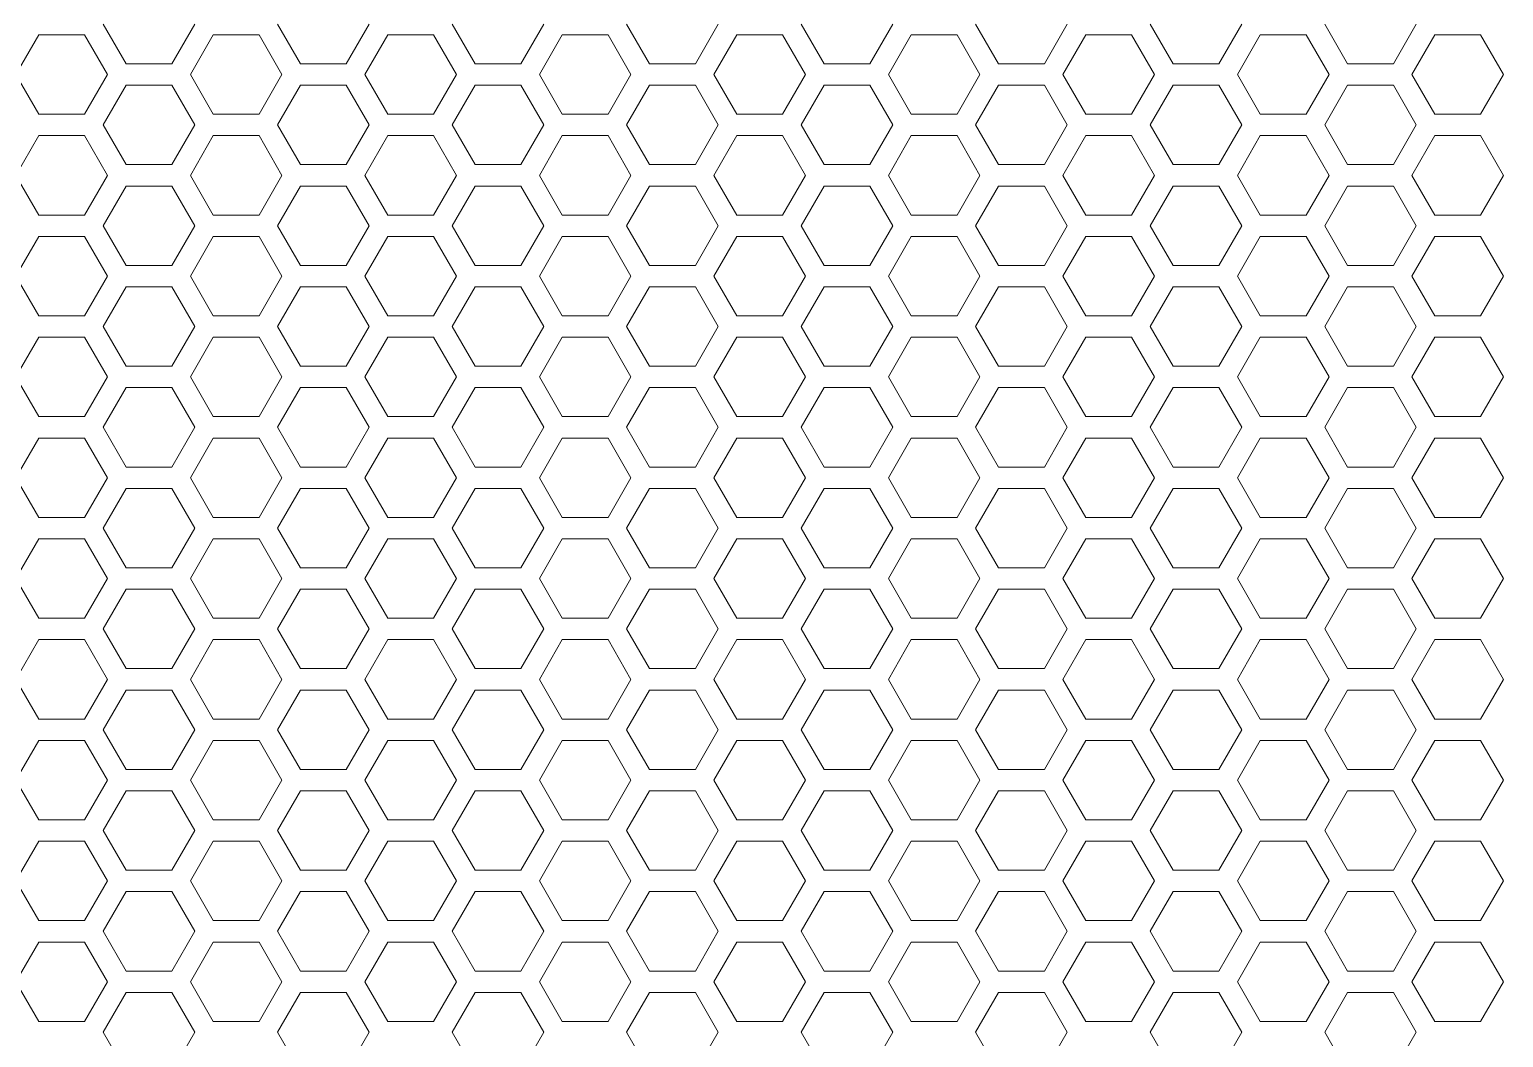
# Model space of a CAD drawing. Header units: millimetres. Extents: x 0 to 140, y -17 to 195.
# Drawn here: x 8.84 to 17.6, y 23.78 to 29.77 of the extents above; entities that cross this region are included whole.
import ezdxf

# ---------------------------------------------------------------- set-up
doc = ezdxf.new("R2010")
doc.units = ezdxf.units.MM
doc.layers.add('4203-42785_1_0', color=7, linetype='Continuous')

# ---------------------------------------------------------------- blocks, each defined once
blk = doc.blocks.new('a')
at = {"layer": '4203-42785_1_0', "color": 0, "linetype": 'ByBlock', "lineweight": 9}
for p, q in [((1510.0725, 367.4212), (1510.1793, 367.2363)), ((1510.3927, 367.2363), (1510.4994, 367.4212)), ((1510.8858, 367.4212), (1510.9926, 367.2363)), ((1511.206, 367.2363), (1511.3127, 367.4212)), ((1511.6991, 367.4212), (1511.8058, 367.2363)), ((1512.0192, 367.2363), (1512.1259, 367.4212)), ((1512.5124, 367.4212), (1512.6191, 367.2363)), ((1512.8325, 367.2363), (1512.9393, 367.4212)), ((1513.3256, 367.4212), (1513.4323, 367.2363)), ((1513.6457, 367.2363), (1513.7524, 367.4212)), ((1514.1389, 367.4212), (1514.2456, 367.2363)), ((1514.459, 367.2363), (1514.5657, 367.4212)), ((1514.9521, 367.4212), (1515.0588, 367.2363)), ((1515.2723, 367.2363), (1515.379, 367.4212)), ((1515.7654, 367.4212), (1515.8721, 367.2363)), ((1516.0855, 367.2363), (1516.1923, 367.4212)), ((1509.7726, 367.3713), (1509.6659, 367.1864)), ((1509.9861, 367.3713), (1509.7726, 367.3713)), ((1510.0928, 367.1864), (1509.9861, 367.3713)), ((1510.5859, 367.3713), (1510.4792, 367.1864)), ((1510.7994, 367.3713), (1510.5859, 367.3713)), ((1510.9061, 367.1864), (1510.7994, 367.3713)), ((1511.3992, 367.3713), (1511.2925, 367.1864)), ((1511.6126, 367.3713), (1511.3992, 367.3713)), ((1511.7193, 367.1864), (1511.6126, 367.3713)), ((1512.2124, 367.3713), (1512.1057, 367.1864)), ((1512.4259, 367.3713), (1512.2124, 367.3713)), ((1512.5326, 367.1864), (1512.4259, 367.3713)), ((1513.0257, 367.3713), (1512.919, 367.1864)), ((1513.2391, 367.3713), (1513.0257, 367.3713)), ((1513.3458, 367.1864), (1513.2391, 367.3713)), ((1513.8389, 367.3713), (1513.7322, 367.1864)), ((1514.0523, 367.3713), (1513.8389, 367.3713)), ((1514.1591, 367.1864), (1514.0523, 367.3713)), ((1514.6522, 367.3713), (1514.5455, 367.1864)), ((1514.8656, 367.3713), (1514.6522, 367.3713)), ((1514.9724, 367.1864), (1514.8656, 367.3713)), ((1515.4655, 367.3713), (1515.3587, 367.1864)), ((1515.6789, 367.3713), (1515.4655, 367.3713)), ((1515.7856, 367.1864), (1515.6789, 367.3713)), ((1516.2788, 367.3713), (1516.1721, 367.1864)), ((1516.4922, 367.3713), (1516.2788, 367.3713)), ((1516.5989, 367.1864), (1516.4922, 367.3713)), ((1509.6659, 367.1864), (1509.7726, 367.0015)), ((1509.9861, 367.0015), (1510.0928, 367.1864)), ((1510.1793, 367.2363), (1510.3927, 367.2363)), ((1510.4792, 367.1864), (1510.5859, 367.0015)), ((1510.7994, 367.0015), (1510.9061, 367.1864)), ((1510.9926, 367.2363), (1511.206, 367.2363)), ((1511.2925, 367.1864), (1511.3992, 367.0015)), ((1511.6126, 367.0015), (1511.7193, 367.1864)), ((1511.8058, 367.2363), (1512.0192, 367.2363)), ((1512.1057, 367.1864), (1512.2124, 367.0015)), ((1512.4259, 367.0015), (1512.5326, 367.1864)), ((1512.6191, 367.2363), (1512.8325, 367.2363)), ((1512.919, 367.1864), (1513.0257, 367.0015)), ((1513.2391, 367.0015), (1513.3458, 367.1864)), ((1513.4323, 367.2363), (1513.6457, 367.2363)), ((1513.7322, 367.1864), (1513.8389, 367.0015)), ((1514.0523, 367.0015), (1514.1591, 367.1864)), ((1514.2456, 367.2363), (1514.459, 367.2363)), ((1514.5455, 367.1864), (1514.6522, 367.0015)), ((1514.8656, 367.0015), (1514.9724, 367.1864)), ((1515.0588, 367.2363), (1515.2723, 367.2363)), ((1515.3587, 367.1864), (1515.4655, 367.0015)), ((1515.6789, 367.0015), (1515.7856, 367.1864)), ((1515.8721, 367.2363), (1516.0855, 367.2363)), ((1516.1721, 367.1864), (1516.2788, 367.0015)), ((1516.4922, 367.0015), (1516.5989, 367.1864)), ((1510.1793, 367.1365), (1510.0725, 366.9516)), ((1510.3927, 367.1365), (1510.1793, 367.1365)), ((1510.4994, 366.9516), (1510.3927, 367.1365)), ((1510.9926, 367.1365), (1510.8858, 366.9516)), ((1511.206, 367.1365), (1510.9926, 367.1365)), ((1511.3127, 366.9516), (1511.206, 367.1365)), ((1511.8058, 367.1365), (1511.6991, 366.9516)), ((1512.0192, 367.1365), (1511.8058, 367.1365)), ((1512.1259, 366.9516), (1512.0192, 367.1365)), ((1512.6191, 367.1365), (1512.5124, 366.9516)), ((1512.8325, 367.1365), (1512.6191, 367.1365)), ((1512.9393, 366.9516), (1512.8325, 367.1365)), ((1513.4323, 367.1365), (1513.3256, 366.9516)), ((1513.6457, 367.1365), (1513.4323, 367.1365)), ((1513.7524, 366.9516), (1513.6457, 367.1365)), ((1514.2456, 367.1365), (1514.1389, 366.9516)), ((1514.459, 367.1365), (1514.2456, 367.1365)), ((1514.5657, 366.9516), (1514.459, 367.1365)), ((1515.0588, 367.1365), (1514.9521, 366.9516)), ((1515.2723, 367.1365), (1515.0588, 367.1365)), ((1515.379, 366.9516), (1515.2723, 367.1365)), ((1515.8721, 367.1365), (1515.7654, 366.9516)), ((1516.0855, 367.1365), (1515.8721, 367.1365)), ((1516.1923, 366.9516), (1516.0855, 367.1365)), ((1509.7726, 367.0015), (1509.9861, 367.0015)), ((1510.5859, 367.0015), (1510.7994, 367.0015)), ((1511.3992, 367.0015), (1511.6126, 367.0015)), ((1512.2124, 367.0015), (1512.4259, 367.0015)), ((1513.0257, 367.0015), (1513.2391, 367.0015)), ((1513.8389, 367.0015), (1514.0523, 367.0015)), ((1514.6522, 367.0015), (1514.8656, 367.0015)), ((1515.4655, 367.0015), (1515.6789, 367.0015)), ((1516.2788, 367.0015), (1516.4922, 367.0015)), ((1509.7726, 366.9017), (1509.6659, 366.7168)), ((1509.9861, 366.9017), (1509.7726, 366.9017)), ((1510.0928, 366.7168), (1509.9861, 366.9017)), ((1510.0725, 366.9516), (1510.1793, 366.7668)), ((1510.3927, 366.7668), (1510.4994, 366.9516)), ((1510.5859, 366.9017), (1510.4792, 366.7168)), ((1510.7994, 366.9017), (1510.5859, 366.9017)), ((1510.9061, 366.7168), (1510.7994, 366.9017)), ((1510.8858, 366.9516), (1510.9926, 366.7668)), ((1511.206, 366.7668), (1511.3127, 366.9516)), ((1511.3992, 366.9017), (1511.2925, 366.7168)), ((1511.6126, 366.9017), (1511.3992, 366.9017)), ((1511.7193, 366.7168), (1511.6126, 366.9017)), ((1511.6991, 366.9516), (1511.8058, 366.7668)), ((1512.0192, 366.7668), (1512.1259, 366.9516)), ((1512.2124, 366.9017), (1512.1057, 366.7168)), ((1512.4259, 366.9017), (1512.2124, 366.9017)), ((1512.5326, 366.7168), (1512.4259, 366.9017)), ((1512.5124, 366.9516), (1512.6191, 366.7668)), ((1512.8325, 366.7668), (1512.9393, 366.9516)), ((1513.0257, 366.9017), (1512.919, 366.7168)), ((1513.2391, 366.9017), (1513.0257, 366.9017)), ((1513.3458, 366.7168), (1513.2391, 366.9017)), ((1513.3256, 366.9516), (1513.4323, 366.7668)), ((1513.6457, 366.7668), (1513.7524, 366.9516)), ((1513.8389, 366.9017), (1513.7322, 366.7168)), ((1514.0523, 366.9017), (1513.8389, 366.9017)), ((1514.1591, 366.7168), (1514.0523, 366.9017)), ((1514.1389, 366.9516), (1514.2456, 366.7668)), ((1514.459, 366.7668), (1514.5657, 366.9516)), ((1514.6522, 366.9017), (1514.5455, 366.7168)), ((1514.8656, 366.9017), (1514.6522, 366.9017)), ((1514.9724, 366.7168), (1514.8656, 366.9017)), ((1514.9521, 366.9516), (1515.0588, 366.7668)), ((1515.2723, 366.7668), (1515.379, 366.9516)), ((1515.4655, 366.9017), (1515.3587, 366.7168)), ((1515.6789, 366.9017), (1515.4655, 366.9017)), ((1515.7856, 366.7168), (1515.6789, 366.9017)), ((1515.7654, 366.9516), (1515.8721, 366.7668)), ((1516.0855, 366.7668), (1516.1923, 366.9516)), ((1516.2788, 366.9017), (1516.1721, 366.7168)), ((1516.4922, 366.9017), (1516.2788, 366.9017)), ((1516.5989, 366.7168), (1516.4922, 366.9017)), ((1510.1793, 366.7668), (1510.3927, 366.7668)), ((1510.9926, 366.7668), (1511.206, 366.7668)), ((1511.8058, 366.7668), (1512.0192, 366.7668)), ((1512.6191, 366.7668), (1512.8325, 366.7668)), ((1513.4323, 366.7668), (1513.6457, 366.7668)), ((1514.2456, 366.7668), (1514.459, 366.7668)), ((1515.0588, 366.7668), (1515.2723, 366.7668)), ((1515.8721, 366.7668), (1516.0855, 366.7668)), ((1509.6659, 366.7168), (1509.7726, 366.532)), ((1509.9861, 366.532), (1510.0928, 366.7168)), ((1510.4792, 366.7168), (1510.5859, 366.532)), ((1510.7994, 366.532), (1510.9061, 366.7168)), ((1511.2925, 366.7168), (1511.3992, 366.532)), ((1511.6126, 366.532), (1511.7193, 366.7168)), ((1512.1057, 366.7168), (1512.2124, 366.532)), ((1512.4259, 366.532), (1512.5326, 366.7168)), ((1512.919, 366.7168), (1513.0257, 366.532)), ((1513.2391, 366.532), (1513.3458, 366.7168)), ((1513.7322, 366.7168), (1513.8389, 366.532)), ((1514.0523, 366.532), (1514.1591, 366.7168)), ((1514.5455, 366.7168), (1514.6522, 366.532)), ((1514.8656, 366.532), (1514.9724, 366.7168)), ((1515.3587, 366.7168), (1515.4655, 366.532)), ((1515.6789, 366.532), (1515.7856, 366.7168)), ((1516.1721, 366.7168), (1516.2788, 366.532)), ((1516.4922, 366.532), (1516.5989, 366.7168)), ((1510.1793, 366.6669), (1510.0725, 366.4821)), ((1510.3927, 366.6669), (1510.1793, 366.6669)), ((1510.4994, 366.4821), (1510.3927, 366.6669)), ((1510.9926, 366.6669), (1510.8858, 366.4821)), ((1511.206, 366.6669), (1510.9926, 366.6669)), ((1511.3127, 366.4821), (1511.206, 366.6669)), ((1511.8058, 366.6669), (1511.6991, 366.4821)), ((1512.0192, 366.6669), (1511.8058, 366.6669)), ((1512.1259, 366.4821), (1512.0192, 366.6669)), ((1512.6191, 366.6669), (1512.5124, 366.4821)), ((1512.8325, 366.6669), (1512.6191, 366.6669)), ((1512.9393, 366.4821), (1512.8325, 366.6669)), ((1513.4323, 366.6669), (1513.3256, 366.4821)), ((1513.6457, 366.6669), (1513.4323, 366.6669)), ((1513.7524, 366.4821), (1513.6457, 366.6669)), ((1514.2456, 366.6669), (1514.1389, 366.4821)), ((1514.459, 366.6669), (1514.2456, 366.6669)), ((1514.5657, 366.4821), (1514.459, 366.6669)), ((1515.0588, 366.6669), (1514.9521, 366.4821)), ((1515.2723, 366.6669), (1515.0588, 366.6669)), ((1515.379, 366.4821), (1515.2723, 366.6669)), ((1515.8721, 366.6669), (1515.7654, 366.4821)), ((1516.0855, 366.6669), (1515.8721, 366.6669)), ((1516.1923, 366.4821), (1516.0855, 366.6669)), ((1509.7726, 366.532), (1509.9861, 366.532)), ((1510.5859, 366.532), (1510.7994, 366.532)), ((1511.3992, 366.532), (1511.6126, 366.532)), ((1512.2124, 366.532), (1512.4259, 366.532)), ((1513.0257, 366.532), (1513.2391, 366.532)), ((1513.8389, 366.532), (1514.0523, 366.532)), ((1514.6522, 366.532), (1514.8656, 366.532)), ((1515.4655, 366.532), (1515.6789, 366.532)), ((1516.2788, 366.532), (1516.4922, 366.532)), ((1509.7726, 366.4322), (1509.6659, 366.2473)), ((1509.9861, 366.4322), (1509.7726, 366.4322)), ((1510.0928, 366.2473), (1509.9861, 366.4322)), ((1510.0725, 366.4821), (1510.1793, 366.2972)), ((1510.3927, 366.2972), (1510.4994, 366.4821)), ((1510.5859, 366.4322), (1510.4792, 366.2473)), ((1510.7994, 366.4322), (1510.5859, 366.4322)), ((1510.9061, 366.2473), (1510.7994, 366.4322)), ((1510.8858, 366.4821), (1510.9926, 366.2972)), ((1511.206, 366.2972), (1511.3127, 366.4821)), ((1511.3992, 366.4322), (1511.2925, 366.2473)), ((1511.6126, 366.4322), (1511.3992, 366.4322)), ((1511.7193, 366.2473), (1511.6126, 366.4322)), ((1511.6991, 366.4821), (1511.8058, 366.2972)), ((1512.0192, 366.2972), (1512.1259, 366.4821)), ((1512.2124, 366.4322), (1512.1057, 366.2473)), ((1512.4259, 366.4322), (1512.2124, 366.4322)), ((1512.5326, 366.2473), (1512.4259, 366.4322)), ((1512.5124, 366.4821), (1512.6191, 366.2972)), ((1512.8325, 366.2972), (1512.9393, 366.4821)), ((1513.0257, 366.4322), (1512.919, 366.2473)), ((1513.2391, 366.4322), (1513.0257, 366.4322)), ((1513.3458, 366.2473), (1513.2391, 366.4322)), ((1513.3256, 366.4821), (1513.4323, 366.2972)), ((1513.6457, 366.2972), (1513.7524, 366.4821)), ((1513.8389, 366.4322), (1513.7322, 366.2473)), ((1514.0523, 366.4322), (1513.8389, 366.4322)), ((1514.1591, 366.2473), (1514.0523, 366.4322)), ((1514.1389, 366.4821), (1514.2456, 366.2972)), ((1514.459, 366.2972), (1514.5657, 366.4821)), ((1514.6522, 366.4322), (1514.5455, 366.2473)), ((1514.8656, 366.4322), (1514.6522, 366.4322)), ((1514.9724, 366.2473), (1514.8656, 366.4322)), ((1514.9521, 366.4821), (1515.0588, 366.2972)), ((1515.2723, 366.2972), (1515.379, 366.4821)), ((1515.4655, 366.4322), (1515.3587, 366.2473)), ((1515.6789, 366.4322), (1515.4655, 366.4322)), ((1515.7856, 366.2473), (1515.6789, 366.4322)), ((1515.7654, 366.4821), (1515.8721, 366.2972)), ((1516.0855, 366.2972), (1516.1923, 366.4821)), ((1516.2788, 366.4322), (1516.1721, 366.2473)), ((1516.4922, 366.4322), (1516.2788, 366.4322)), ((1516.5989, 366.2473), (1516.4922, 366.4322)), ((1510.1793, 366.2972), (1510.3927, 366.2972)), ((1510.9926, 366.2972), (1511.206, 366.2972)), ((1511.8058, 366.2972), (1512.0192, 366.2972)), ((1512.6191, 366.2972), (1512.8325, 366.2972)), ((1513.4323, 366.2972), (1513.6457, 366.2972)), ((1514.2456, 366.2972), (1514.459, 366.2972)), ((1515.0588, 366.2972), (1515.2723, 366.2972)), ((1515.8721, 366.2972), (1516.0855, 366.2972)), ((1509.6659, 366.2473), (1509.7726, 366.0624)), ((1509.9861, 366.0624), (1510.0928, 366.2473)), ((1510.4792, 366.2473), (1510.5859, 366.0624)), ((1510.7994, 366.0624), (1510.9061, 366.2473)), ((1511.2925, 366.2473), (1511.3992, 366.0624)), ((1511.6126, 366.0624), (1511.7193, 366.2473)), ((1512.1057, 366.2473), (1512.2124, 366.0624)), ((1512.4259, 366.0624), (1512.5326, 366.2473)), ((1512.919, 366.2473), (1513.0257, 366.0624)), ((1513.2391, 366.0624), (1513.3458, 366.2473)), ((1513.7322, 366.2473), (1513.8389, 366.0624)), ((1514.0523, 366.0624), (1514.1591, 366.2473)), ((1514.5455, 366.2473), (1514.6522, 366.0624)), ((1514.8656, 366.0624), (1514.9724, 366.2473)), ((1515.3587, 366.2473), (1515.4655, 366.0624)), ((1515.6789, 366.0624), (1515.7856, 366.2473)), ((1516.1721, 366.2473), (1516.2788, 366.0624)), ((1516.4922, 366.0624), (1516.5989, 366.2473)), ((1510.1793, 366.1974), (1510.0725, 366.0125)), ((1510.3927, 366.1974), (1510.1793, 366.1974)), ((1510.4994, 366.0125), (1510.3927, 366.1974)), ((1510.9926, 366.1974), (1510.8858, 366.0125)), ((1511.206, 366.1974), (1510.9926, 366.1974)), ((1511.3127, 366.0125), (1511.206, 366.1974)), ((1511.8058, 366.1974), (1511.6991, 366.0125)), ((1512.0192, 366.1974), (1511.8058, 366.1974)), ((1512.1259, 366.0125), (1512.0192, 366.1974)), ((1512.6191, 366.1974), (1512.5124, 366.0125)), ((1512.8325, 366.1974), (1512.6191, 366.1974)), ((1512.9393, 366.0125), (1512.8325, 366.1974)), ((1513.4323, 366.1974), (1513.3256, 366.0125)), ((1513.6457, 366.1974), (1513.4323, 366.1974)), ((1513.7524, 366.0125), (1513.6457, 366.1974)), ((1514.2456, 366.1974), (1514.1389, 366.0125)), ((1514.459, 366.1974), (1514.2456, 366.1974)), ((1514.5657, 366.0125), (1514.459, 366.1974)), ((1515.0588, 366.1974), (1514.9521, 366.0125)), ((1515.2723, 366.1974), (1515.0588, 366.1974)), ((1515.379, 366.0125), (1515.2723, 366.1974)), ((1515.8721, 366.1974), (1515.7654, 366.0125)), ((1516.0855, 366.1974), (1515.8721, 366.1974)), ((1516.1923, 366.0125), (1516.0855, 366.1974)), ((1509.7726, 366.0624), (1509.9861, 366.0624)), ((1510.0725, 366.0125), (1510.1793, 365.8277)), ((1510.3927, 365.8277), (1510.4994, 366.0125)), ((1510.5859, 366.0624), (1510.7994, 366.0624)), ((1510.8858, 366.0125), (1510.9926, 365.8277)), ((1511.206, 365.8277), (1511.3127, 366.0125)), ((1511.3992, 366.0624), (1511.6126, 366.0624)), ((1511.6991, 366.0125), (1511.8058, 365.8277)), ((1512.0192, 365.8277), (1512.1259, 366.0125)), ((1512.2124, 366.0624), (1512.4259, 366.0624)), ((1512.5124, 366.0125), (1512.6191, 365.8277)), ((1512.8325, 365.8277), (1512.9393, 366.0125)), ((1513.0257, 366.0624), (1513.2391, 366.0624)), ((1513.3256, 366.0125), (1513.4323, 365.8277)), ((1513.6457, 365.8277), (1513.7524, 366.0125)), ((1513.8389, 366.0624), (1514.0523, 366.0624)), ((1514.1389, 366.0125), (1514.2456, 365.8277)), ((1514.459, 365.8277), (1514.5657, 366.0125)), ((1514.6522, 366.0624), (1514.8656, 366.0624)), ((1514.9521, 366.0125), (1515.0588, 365.8277)), ((1515.2723, 365.8277), (1515.379, 366.0125)), ((1515.4655, 366.0624), (1515.6789, 366.0624)), ((1515.7654, 366.0125), (1515.8721, 365.8277)), ((1516.0855, 365.8277), (1516.1923, 366.0125)), ((1516.2788, 366.0624), (1516.4922, 366.0624)), ((1509.7726, 365.9626), (1509.6659, 365.7778)), ((1509.9861, 365.9626), (1509.7726, 365.9626)), ((1510.0928, 365.7778), (1509.9861, 365.9626)), ((1510.5859, 365.9626), (1510.4792, 365.7778)), ((1510.7994, 365.9626), (1510.5859, 365.9626)), ((1510.9061, 365.7778), (1510.7994, 365.9626)), ((1511.3992, 365.9626), (1511.2925, 365.7778)), ((1511.6126, 365.9626), (1511.3992, 365.9626)), ((1511.7193, 365.7778), (1511.6126, 365.9626)), ((1512.2124, 365.9626), (1512.1057, 365.7778)), ((1512.4259, 365.9626), (1512.2124, 365.9626)), ((1512.5326, 365.7778), (1512.4259, 365.9626)), ((1513.0257, 365.9626), (1512.919, 365.7778)), ((1513.2391, 365.9626), (1513.0257, 365.9626)), ((1513.3458, 365.7778), (1513.2391, 365.9626)), ((1513.8389, 365.9626), (1513.7322, 365.7778)), ((1514.0523, 365.9626), (1513.8389, 365.9626)), ((1514.1591, 365.7778), (1514.0523, 365.9626)), ((1514.6522, 365.9626), (1514.5455, 365.7778)), ((1514.8656, 365.9626), (1514.6522, 365.9626)), ((1514.9724, 365.7778), (1514.8656, 365.9626)), ((1515.4655, 365.9626), (1515.3587, 365.7778)), ((1515.6789, 365.9626), (1515.4655, 365.9626)), ((1515.7856, 365.7778), (1515.6789, 365.9626)), ((1516.2788, 365.9626), (1516.1721, 365.7778)), ((1516.4922, 365.9626), (1516.2788, 365.9626)), ((1516.5989, 365.7778), (1516.4922, 365.9626)), ((1510.1793, 365.8277), (1510.3927, 365.8277)), ((1510.9926, 365.8277), (1511.206, 365.8277)), ((1511.8058, 365.8277), (1512.0192, 365.8277)), ((1512.6191, 365.8277), (1512.8325, 365.8277)), ((1513.4323, 365.8277), (1513.6457, 365.8277)), ((1514.2456, 365.8277), (1514.459, 365.8277)), ((1515.0588, 365.8277), (1515.2723, 365.8277)), ((1515.8721, 365.8277), (1516.0855, 365.8277)), ((1509.6659, 365.7778), (1509.7726, 365.5929)), ((1509.9861, 365.5929), (1510.0928, 365.7778)), ((1510.4792, 365.7778), (1510.5859, 365.5929)), ((1510.7994, 365.5929), (1510.9061, 365.7778)), ((1511.2925, 365.7778), (1511.3992, 365.5929)), ((1511.6126, 365.5929), (1511.7193, 365.7778)), ((1512.1057, 365.7778), (1512.2124, 365.5929)), ((1512.4259, 365.5929), (1512.5326, 365.7778)), ((1512.919, 365.7778), (1513.0257, 365.5929)), ((1513.2391, 365.5929), (1513.3458, 365.7778)), ((1513.7322, 365.7778), (1513.8389, 365.5929)), ((1514.0523, 365.5929), (1514.1591, 365.7778)), ((1514.5455, 365.7778), (1514.6522, 365.5929)), ((1514.8656, 365.5929), (1514.9724, 365.7778)), ((1515.3587, 365.7778), (1515.4655, 365.5929)), ((1515.6789, 365.5929), (1515.7856, 365.7778)), ((1516.1721, 365.7778), (1516.2788, 365.5929)), ((1516.4922, 365.5929), (1516.5989, 365.7778)), ((1510.1793, 365.7278), (1510.0725, 365.543)), ((1510.3927, 365.7278), (1510.1793, 365.7278)), ((1510.4994, 365.543), (1510.3927, 365.7278)), ((1510.9926, 365.7278), (1510.8858, 365.543)), ((1511.206, 365.7278), (1510.9926, 365.7278)), ((1511.3127, 365.543), (1511.206, 365.7278)), ((1511.8058, 365.7278), (1511.6991, 365.543)), ((1512.0192, 365.7278), (1511.8058, 365.7278)), ((1512.1259, 365.543), (1512.0192, 365.7278)), ((1512.6191, 365.7278), (1512.5124, 365.543)), ((1512.8325, 365.7278), (1512.6191, 365.7278)), ((1512.9393, 365.543), (1512.8325, 365.7278)), ((1513.4323, 365.7278), (1513.3256, 365.543)), ((1513.6457, 365.7278), (1513.4323, 365.7278)), ((1513.7524, 365.543), (1513.6457, 365.7278)), ((1514.2456, 365.7278), (1514.1389, 365.543)), ((1514.459, 365.7278), (1514.2456, 365.7278)), ((1514.5657, 365.543), (1514.459, 365.7278)), ((1515.0588, 365.7278), (1514.9521, 365.543)), ((1515.2723, 365.7278), (1515.0588, 365.7278)), ((1515.379, 365.543), (1515.2723, 365.7278)), ((1515.8721, 365.7278), (1515.7654, 365.543)), ((1516.0855, 365.7278), (1515.8721, 365.7278)), ((1516.1923, 365.543), (1516.0855, 365.7278)), ((1509.7726, 365.5929), (1509.9861, 365.5929)), ((1510.0725, 365.543), (1510.1793, 365.3581)), ((1510.3927, 365.3581), (1510.4994, 365.543)), ((1510.5859, 365.5929), (1510.7994, 365.5929)), ((1510.8858, 365.543), (1510.9926, 365.3581)), ((1511.206, 365.3581), (1511.3127, 365.543)), ((1511.3992, 365.5929), (1511.6126, 365.5929)), ((1511.6991, 365.543), (1511.8058, 365.3581)), ((1512.0192, 365.3581), (1512.1259, 365.543)), ((1512.2124, 365.5929), (1512.4259, 365.5929)), ((1512.5124, 365.543), (1512.6191, 365.3581)), ((1512.8325, 365.3581), (1512.9393, 365.543)), ((1513.0257, 365.5929), (1513.2391, 365.5929)), ((1513.3256, 365.543), (1513.4323, 365.3581)), ((1513.6457, 365.3581), (1513.7524, 365.543)), ((1513.8389, 365.5929), (1514.0523, 365.5929)), ((1514.1389, 365.543), (1514.2456, 365.3581)), ((1514.459, 365.3581), (1514.5657, 365.543)), ((1514.6522, 365.5929), (1514.8656, 365.5929)), ((1514.9521, 365.543), (1515.0588, 365.3581)), ((1515.2723, 365.3581), (1515.379, 365.543)), ((1515.4655, 365.5929), (1515.6789, 365.5929)), ((1515.7654, 365.543), (1515.8721, 365.3581)), ((1516.0855, 365.3581), (1516.1923, 365.543)), ((1516.2788, 365.5929), (1516.4922, 365.5929)), ((1509.7726, 365.4931), (1509.6659, 365.3082)), ((1509.9861, 365.4931), (1509.7726, 365.4931)), ((1510.0928, 365.3082), (1509.9861, 365.4931)), ((1510.5859, 365.4931), (1510.4792, 365.3082)), ((1510.7994, 365.4931), (1510.5859, 365.4931)), ((1510.9061, 365.3082), (1510.7994, 365.4931)), ((1511.3992, 365.4931), (1511.2925, 365.3082)), ((1511.6126, 365.4931), (1511.3992, 365.4931)), ((1511.7193, 365.3082), (1511.6126, 365.4931)), ((1512.2124, 365.4931), (1512.1057, 365.3082)), ((1512.4259, 365.4931), (1512.2124, 365.4931)), ((1512.5326, 365.3082), (1512.4259, 365.4931)), ((1513.0257, 365.4931), (1512.919, 365.3082)), ((1513.2391, 365.4931), (1513.0257, 365.4931)), ((1513.3458, 365.3082), (1513.2391, 365.4931)), ((1513.8389, 365.4931), (1513.7322, 365.3082)), ((1514.0523, 365.4931), (1513.8389, 365.4931)), ((1514.1591, 365.3082), (1514.0523, 365.4931)), ((1514.6522, 365.4931), (1514.5455, 365.3082)), ((1514.8656, 365.4931), (1514.6522, 365.4931)), ((1514.9724, 365.3082), (1514.8656, 365.4931)), ((1515.4655, 365.4931), (1515.3587, 365.3082)), ((1515.6789, 365.4931), (1515.4655, 365.4931)), ((1515.7856, 365.3082), (1515.6789, 365.4931)), ((1516.2788, 365.4931), (1516.1721, 365.3082)), ((1516.4922, 365.4931), (1516.2788, 365.4931)), ((1516.5989, 365.3082), (1516.4922, 365.4931)), ((1510.1793, 365.3581), (1510.3927, 365.3581)), ((1510.9926, 365.3581), (1511.206, 365.3581)), ((1511.8058, 365.3581), (1512.0192, 365.3581)), ((1512.6191, 365.3581), (1512.8325, 365.3581)), ((1513.4323, 365.3581), (1513.6457, 365.3581)), ((1514.2456, 365.3581), (1514.459, 365.3581)), ((1515.0588, 365.3581), (1515.2723, 365.3581)), ((1515.8721, 365.3581), (1516.0855, 365.3581)), ((1509.6659, 365.3082), (1509.7726, 365.1233)), ((1509.9861, 365.1233), (1510.0928, 365.3082)), ((1510.1793, 365.2583), (1510.0725, 365.0734)), ((1510.3927, 365.2583), (1510.1793, 365.2583)), ((1510.4994, 365.0734), (1510.3927, 365.2583)), ((1510.4792, 365.3082), (1510.5859, 365.1233)), ((1510.7994, 365.1233), (1510.9061, 365.3082)), ((1510.9926, 365.2583), (1510.8858, 365.0734)), ((1511.206, 365.2583), (1510.9926, 365.2583)), ((1511.3127, 365.0734), (1511.206, 365.2583)), ((1511.2925, 365.3082), (1511.3992, 365.1233)), ((1511.6126, 365.1233), (1511.7193, 365.3082)), ((1511.8058, 365.2583), (1511.6991, 365.0734)), ((1512.0192, 365.2583), (1511.8058, 365.2583)), ((1512.1259, 365.0734), (1512.0192, 365.2583)), ((1512.1057, 365.3082), (1512.2124, 365.1233)), ((1512.4259, 365.1233), (1512.5326, 365.3082)), ((1512.6191, 365.2583), (1512.5124, 365.0734)), ((1512.8325, 365.2583), (1512.6191, 365.2583)), ((1512.9393, 365.0734), (1512.8325, 365.2583)), ((1512.919, 365.3082), (1513.0257, 365.1233)), ((1513.2391, 365.1233), (1513.3458, 365.3082)), ((1513.4323, 365.2583), (1513.3256, 365.0734)), ((1513.6457, 365.2583), (1513.4323, 365.2583)), ((1513.7524, 365.0734), (1513.6457, 365.2583)), ((1513.7322, 365.3082), (1513.8389, 365.1233)), ((1514.0523, 365.1233), (1514.1591, 365.3082)), ((1514.2456, 365.2583), (1514.1389, 365.0734)), ((1514.459, 365.2583), (1514.2456, 365.2583)), ((1514.5657, 365.0734), (1514.459, 365.2583)), ((1514.5455, 365.3082), (1514.6522, 365.1233)), ((1514.8656, 365.1233), (1514.9724, 365.3082)), ((1515.0588, 365.2583), (1514.9521, 365.0734)), ((1515.2723, 365.2583), (1515.0588, 365.2583)), ((1515.379, 365.0734), (1515.2723, 365.2583)), ((1515.3587, 365.3082), (1515.4655, 365.1233)), ((1515.6789, 365.1233), (1515.7856, 365.3082)), ((1515.8721, 365.2583), (1515.7654, 365.0734)), ((1516.0855, 365.2583), (1515.8721, 365.2583)), ((1516.1923, 365.0734), (1516.0855, 365.2583)), ((1516.1721, 365.3082), (1516.2788, 365.1233)), ((1516.4922, 365.1233), (1516.5989, 365.3082)), ((1509.7726, 365.1233), (1509.9861, 365.1233)), ((1510.5859, 365.1233), (1510.7994, 365.1233)), ((1511.3992, 365.1233), (1511.6126, 365.1233)), ((1512.2124, 365.1233), (1512.4259, 365.1233)), ((1513.0257, 365.1233), (1513.2391, 365.1233)), ((1513.8389, 365.1233), (1514.0523, 365.1233)), ((1514.6522, 365.1233), (1514.8656, 365.1233)), ((1515.4655, 365.1233), (1515.6789, 365.1233)), ((1516.2788, 365.1233), (1516.4922, 365.1233)), ((1510.0725, 365.0734), (1510.1793, 364.8886)), ((1510.3927, 364.8886), (1510.4994, 365.0734)), ((1510.8858, 365.0734), (1510.9926, 364.8886)), ((1511.206, 364.8886), (1511.3127, 365.0734)), ((1511.6991, 365.0734), (1511.8058, 364.8886)), ((1512.0192, 364.8886), (1512.1259, 365.0734)), ((1512.5124, 365.0734), (1512.6191, 364.8886)), ((1512.8325, 364.8886), (1512.9393, 365.0734)), ((1513.3256, 365.0734), (1513.4323, 364.8886)), ((1513.6457, 364.8886), (1513.7524, 365.0734)), ((1514.1389, 365.0734), (1514.2456, 364.8886)), ((1514.459, 364.8886), (1514.5657, 365.0734)), ((1514.9521, 365.0734), (1515.0588, 364.8886)), ((1515.2723, 364.8886), (1515.379, 365.0734)), ((1515.7654, 365.0734), (1515.8721, 364.8886)), ((1516.0855, 364.8886), (1516.1923, 365.0734)), ((1509.7726, 365.0235), (1509.6659, 364.8387)), ((1509.9861, 365.0235), (1509.7726, 365.0235)), ((1510.0928, 364.8387), (1509.9861, 365.0235)), ((1510.5859, 365.0235), (1510.4792, 364.8387)), ((1510.7994, 365.0235), (1510.5859, 365.0235)), ((1510.9061, 364.8387), (1510.7994, 365.0235)), ((1511.3992, 365.0235), (1511.2925, 364.8387)), ((1511.6126, 365.0235), (1511.3992, 365.0235)), ((1511.7193, 364.8387), (1511.6126, 365.0235)), ((1512.2124, 365.0235), (1512.1057, 364.8387)), ((1512.4259, 365.0235), (1512.2124, 365.0235)), ((1512.5326, 364.8387), (1512.4259, 365.0235)), ((1513.0257, 365.0235), (1512.919, 364.8387)), ((1513.2391, 365.0235), (1513.0257, 365.0235)), ((1513.3458, 364.8387), (1513.2391, 365.0235)), ((1513.8389, 365.0235), (1513.7322, 364.8387)), ((1514.0523, 365.0235), (1513.8389, 365.0235)), ((1514.1591, 364.8387), (1514.0523, 365.0235)), ((1514.6522, 365.0235), (1514.5455, 364.8387)), ((1514.8656, 365.0235), (1514.6522, 365.0235)), ((1514.9724, 364.8387), (1514.8656, 365.0235)), ((1515.4655, 365.0235), (1515.3587, 364.8387)), ((1515.6789, 365.0235), (1515.4655, 365.0235)), ((1515.7856, 364.8387), (1515.6789, 365.0235)), ((1516.2788, 365.0235), (1516.1721, 364.8387)), ((1516.4922, 365.0235), (1516.2788, 365.0235)), ((1516.5989, 364.8387), (1516.4922, 365.0235)), ((1510.1793, 364.8886), (1510.3927, 364.8886)), ((1510.9926, 364.8886), (1511.206, 364.8886)), ((1511.8058, 364.8886), (1512.0192, 364.8886)), ((1512.6191, 364.8886), (1512.8325, 364.8886)), ((1513.4323, 364.8886), (1513.6457, 364.8886)), ((1514.2456, 364.8886), (1514.459, 364.8886)), ((1515.0588, 364.8886), (1515.2723, 364.8886)), ((1515.8721, 364.8886), (1516.0855, 364.8886)), ((1509.6659, 364.8387), (1509.7726, 364.6538)), ((1509.9861, 364.6538), (1510.0928, 364.8387)), ((1510.1793, 364.7888), (1510.0725, 364.6039)), ((1510.3927, 364.7888), (1510.1793, 364.7888)), ((1510.4994, 364.6039), (1510.3927, 364.7888)), ((1510.4792, 364.8387), (1510.5859, 364.6538)), ((1510.7994, 364.6538), (1510.9061, 364.8387)), ((1510.9926, 364.7888), (1510.8858, 364.6039)), ((1511.206, 364.7888), (1510.9926, 364.7888)), ((1511.3127, 364.6039), (1511.206, 364.7888)), ((1511.2925, 364.8387), (1511.3992, 364.6538)), ((1511.6126, 364.6538), (1511.7193, 364.8387)), ((1511.8058, 364.7888), (1511.6991, 364.6039)), ((1512.0192, 364.7888), (1511.8058, 364.7888)), ((1512.1259, 364.6039), (1512.0192, 364.7888)), ((1512.1057, 364.8387), (1512.2124, 364.6538)), ((1512.4259, 364.6538), (1512.5326, 364.8387)), ((1512.6191, 364.7888), (1512.5124, 364.6039)), ((1512.8325, 364.7888), (1512.6191, 364.7888)), ((1512.9393, 364.6039), (1512.8325, 364.7888)), ((1512.919, 364.8387), (1513.0257, 364.6538)), ((1513.2391, 364.6538), (1513.3458, 364.8387)), ((1513.4323, 364.7888), (1513.3256, 364.6039)), ((1513.6457, 364.7888), (1513.4323, 364.7888)), ((1513.7524, 364.6039), (1513.6457, 364.7888)), ((1513.7322, 364.8387), (1513.8389, 364.6538)), ((1514.0523, 364.6538), (1514.1591, 364.8387)), ((1514.2456, 364.7888), (1514.1389, 364.6039)), ((1514.459, 364.7888), (1514.2456, 364.7888)), ((1514.5657, 364.6039), (1514.459, 364.7888)), ((1514.5455, 364.8387), (1514.6522, 364.6538)), ((1514.8656, 364.6538), (1514.9724, 364.8387)), ((1515.0588, 364.7888), (1514.9521, 364.6039)), ((1515.2723, 364.7888), (1515.0588, 364.7888)), ((1515.379, 364.6039), (1515.2723, 364.7888)), ((1515.3587, 364.8387), (1515.4655, 364.6538)), ((1515.6789, 364.6538), (1515.7856, 364.8387)), ((1515.8721, 364.7888), (1515.7654, 364.6039)), ((1516.0855, 364.7888), (1515.8721, 364.7888)), ((1516.1923, 364.6039), (1516.0855, 364.7888)), ((1516.1721, 364.8387), (1516.2788, 364.6538)), ((1516.4922, 364.6538), (1516.5989, 364.8387)), ((1509.7726, 364.6538), (1509.9861, 364.6538)), ((1510.5859, 364.6538), (1510.7994, 364.6538)), ((1511.3992, 364.6538), (1511.6126, 364.6538)), ((1512.2124, 364.6538), (1512.4259, 364.6538)), ((1513.0257, 364.6538), (1513.2391, 364.6538)), ((1513.8389, 364.6538), (1514.0523, 364.6538)), ((1514.6522, 364.6538), (1514.8656, 364.6538)), ((1515.4655, 364.6538), (1515.6789, 364.6538)), ((1516.2788, 364.6538), (1516.4922, 364.6538)), ((1510.0725, 364.6039), (1510.1793, 364.419)), ((1510.3927, 364.419), (1510.4994, 364.6039)), ((1510.8858, 364.6039), (1510.9926, 364.419)), ((1511.206, 364.419), (1511.3127, 364.6039)), ((1511.6991, 364.6039), (1511.8058, 364.419)), ((1512.0192, 364.419), (1512.1259, 364.6039)), ((1512.5124, 364.6039), (1512.6191, 364.419)), ((1512.8325, 364.419), (1512.9393, 364.6039)), ((1513.3256, 364.6039), (1513.4323, 364.419)), ((1513.6457, 364.419), (1513.7524, 364.6039)), ((1514.1389, 364.6039), (1514.2456, 364.419)), ((1514.459, 364.419), (1514.5657, 364.6039)), ((1514.9521, 364.6039), (1515.0588, 364.419)), ((1515.2723, 364.419), (1515.379, 364.6039)), ((1515.7654, 364.6039), (1515.8721, 364.419)), ((1516.0855, 364.419), (1516.1923, 364.6039)), ((1509.7726, 364.554), (1509.6659, 364.3691)), ((1509.9861, 364.554), (1509.7726, 364.554)), ((1510.0928, 364.3691), (1509.9861, 364.554)), ((1510.5859, 364.554), (1510.4792, 364.3691)), ((1510.7994, 364.554), (1510.5859, 364.554)), ((1510.9061, 364.3691), (1510.7994, 364.554)), ((1511.3992, 364.554), (1511.2925, 364.3691)), ((1511.6126, 364.554), (1511.3992, 364.554)), ((1511.7193, 364.3691), (1511.6126, 364.554)), ((1512.2124, 364.554), (1512.1057, 364.3691)), ((1512.4259, 364.554), (1512.2124, 364.554)), ((1512.5326, 364.3691), (1512.4259, 364.554)), ((1513.0257, 364.554), (1512.919, 364.3691)), ((1513.2391, 364.554), (1513.0257, 364.554)), ((1513.3458, 364.3691), (1513.2391, 364.554)), ((1513.8389, 364.554), (1513.7322, 364.3691)), ((1514.0523, 364.554), (1513.8389, 364.554)), ((1514.1591, 364.3691), (1514.0523, 364.554)), ((1514.6522, 364.554), (1514.5455, 364.3691)), ((1514.8656, 364.554), (1514.6522, 364.554)), ((1514.9724, 364.3691), (1514.8656, 364.554)), ((1515.4655, 364.554), (1515.3587, 364.3691)), ((1515.6789, 364.554), (1515.4655, 364.554)), ((1515.7856, 364.3691), (1515.6789, 364.554)), ((1516.2788, 364.554), (1516.1721, 364.3691)), ((1516.4922, 364.554), (1516.2788, 364.554)), ((1516.5989, 364.3691), (1516.4922, 364.554)), ((1509.6659, 364.3691), (1509.7726, 364.1843)), ((1509.9861, 364.1843), (1510.0928, 364.3691)), ((1510.1793, 364.419), (1510.3927, 364.419)), ((1510.4792, 364.3691), (1510.5859, 364.1843)), ((1510.7994, 364.1843), (1510.9061, 364.3691)), ((1510.9926, 364.419), (1511.206, 364.419)), ((1511.2925, 364.3691), (1511.3992, 364.1843)), ((1511.6126, 364.1843), (1511.7193, 364.3691)), ((1511.8058, 364.419), (1512.0192, 364.419)), ((1512.1057, 364.3691), (1512.2124, 364.1843)), ((1512.4259, 364.1843), (1512.5326, 364.3691)), ((1512.6191, 364.419), (1512.8325, 364.419)), ((1512.919, 364.3691), (1513.0257, 364.1843)), ((1513.2391, 364.1843), (1513.3458, 364.3691)), ((1513.4323, 364.419), (1513.6457, 364.419)), ((1513.7322, 364.3691), (1513.8389, 364.1843)), ((1514.0523, 364.1843), (1514.1591, 364.3691)), ((1514.2456, 364.419), (1514.459, 364.419)), ((1514.5455, 364.3691), (1514.6522, 364.1843)), ((1514.8656, 364.1843), (1514.9724, 364.3691)), ((1515.0588, 364.419), (1515.2723, 364.419)), ((1515.3587, 364.3691), (1515.4655, 364.1843)), ((1515.6789, 364.1843), (1515.7856, 364.3691)), ((1515.8721, 364.419), (1516.0855, 364.419)), ((1516.1721, 364.3691), (1516.2788, 364.1843)), ((1516.4922, 364.1843), (1516.5989, 364.3691)), ((1510.1793, 364.3192), (1510.0725, 364.1344)), ((1510.3927, 364.3192), (1510.1793, 364.3192)), ((1510.4994, 364.1344), (1510.3927, 364.3192)), ((1510.9926, 364.3192), (1510.8858, 364.1344)), ((1511.206, 364.3192), (1510.9926, 364.3192)), ((1511.3127, 364.1344), (1511.206, 364.3192)), ((1511.8058, 364.3192), (1511.6991, 364.1344)), ((1512.0192, 364.3192), (1511.8058, 364.3192)), ((1512.1259, 364.1344), (1512.0192, 364.3192)), ((1512.6191, 364.3192), (1512.5124, 364.1344)), ((1512.8325, 364.3192), (1512.6191, 364.3192)), ((1512.9393, 364.1344), (1512.8325, 364.3192)), ((1513.4323, 364.3192), (1513.3256, 364.1344)), ((1513.6457, 364.3192), (1513.4323, 364.3192)), ((1513.7524, 364.1344), (1513.6457, 364.3192)), ((1514.2456, 364.3192), (1514.1389, 364.1344)), ((1514.459, 364.3192), (1514.2456, 364.3192)), ((1514.5657, 364.1344), (1514.459, 364.3192)), ((1515.0588, 364.3192), (1514.9521, 364.1344)), ((1515.2723, 364.3192), (1515.0588, 364.3192)), ((1515.379, 364.1344), (1515.2723, 364.3192)), ((1515.8721, 364.3192), (1515.7654, 364.1344)), ((1516.0855, 364.3192), (1515.8721, 364.3192)), ((1516.1923, 364.1344), (1516.0855, 364.3192)), ((1509.7726, 364.1843), (1509.9861, 364.1843)), ((1510.5859, 364.1843), (1510.7994, 364.1843)), ((1511.3992, 364.1843), (1511.6126, 364.1843)), ((1512.2124, 364.1843), (1512.4259, 364.1843)), ((1513.0257, 364.1843), (1513.2391, 364.1843)), ((1513.8389, 364.1843), (1514.0523, 364.1843)), ((1514.6522, 364.1843), (1514.8656, 364.1843)), ((1515.4655, 364.1843), (1515.6789, 364.1843)), ((1516.2788, 364.1843), (1516.4922, 364.1843)), ((1510.0725, 364.1344), (1510.1793, 363.9495)), ((1510.3927, 363.9495), (1510.4994, 364.1344)), ((1510.8858, 364.1344), (1510.9926, 363.9495)), ((1511.206, 363.9495), (1511.3127, 364.1344)), ((1511.6991, 364.1344), (1511.8058, 363.9495)), ((1512.0192, 363.9495), (1512.1259, 364.1344)), ((1512.5124, 364.1344), (1512.6191, 363.9495)), ((1512.8325, 363.9495), (1512.9393, 364.1344)), ((1513.3256, 364.1344), (1513.4323, 363.9495)), ((1513.6457, 363.9495), (1513.7524, 364.1344)), ((1514.1389, 364.1344), (1514.2456, 363.9495)), ((1514.459, 363.9495), (1514.5657, 364.1344)), ((1514.9521, 364.1344), (1515.0588, 363.9495)), ((1515.2723, 363.9495), (1515.379, 364.1344)), ((1515.7654, 364.1344), (1515.8721, 363.9495)), ((1516.0855, 363.9495), (1516.1923, 364.1344)), ((1509.7726, 364.0844), (1509.6659, 363.8996)), ((1509.9861, 364.0844), (1509.7726, 364.0844)), ((1510.0928, 363.8996), (1509.9861, 364.0844)), ((1510.5859, 364.0844), (1510.4792, 363.8996)), ((1510.7994, 364.0844), (1510.5859, 364.0844)), ((1510.9061, 363.8996), (1510.7994, 364.0844)), ((1511.3992, 364.0844), (1511.2925, 363.8996)), ((1511.6126, 364.0844), (1511.3992, 364.0844)), ((1511.7193, 363.8996), (1511.6126, 364.0844)), ((1512.2124, 364.0844), (1512.1057, 363.8996)), ((1512.4259, 364.0844), (1512.2124, 364.0844)), ((1512.5326, 363.8996), (1512.4259, 364.0844)), ((1513.0257, 364.0844), (1512.919, 363.8996)), ((1513.2391, 364.0844), (1513.0257, 364.0844)), ((1513.3458, 363.8996), (1513.2391, 364.0844)), ((1513.8389, 364.0844), (1513.7322, 363.8996)), ((1514.0523, 364.0844), (1513.8389, 364.0844)), ((1514.1591, 363.8996), (1514.0523, 364.0844)), ((1514.6522, 364.0844), (1514.5455, 363.8996)), ((1514.8656, 364.0844), (1514.6522, 364.0844)), ((1514.9724, 363.8996), (1514.8656, 364.0844)), ((1515.4655, 364.0844), (1515.3587, 363.8996)), ((1515.6789, 364.0844), (1515.4655, 364.0844)), ((1515.7856, 363.8996), (1515.6789, 364.0844)), ((1516.2788, 364.0844), (1516.1721, 363.8996)), ((1516.4922, 364.0844), (1516.2788, 364.0844)), ((1516.5989, 363.8996), (1516.4922, 364.0844)), ((1510.1793, 363.9495), (1510.3927, 363.9495)), ((1510.9926, 363.9495), (1511.206, 363.9495)), ((1511.8058, 363.9495), (1512.0192, 363.9495)), ((1512.6191, 363.9495), (1512.8325, 363.9495)), ((1513.4323, 363.9495), (1513.6457, 363.9495)), ((1514.2456, 363.9495), (1514.459, 363.9495)), ((1515.0588, 363.9495), (1515.2723, 363.9495)), ((1515.8721, 363.9495), (1516.0855, 363.9495)), ((1509.6659, 363.8996), (1509.7726, 363.7147)), ((1509.9861, 363.7147), (1510.0928, 363.8996)), ((1510.4792, 363.8996), (1510.5859, 363.7147)), ((1510.7994, 363.7147), (1510.9061, 363.8996)), ((1511.2925, 363.8996), (1511.3992, 363.7147)), ((1511.6126, 363.7147), (1511.7193, 363.8996)), ((1512.1057, 363.8996), (1512.2124, 363.7147)), ((1512.4259, 363.7147), (1512.5326, 363.8996)), ((1512.919, 363.8996), (1513.0257, 363.7147)), ((1513.2391, 363.7147), (1513.3458, 363.8996)), ((1513.7322, 363.8996), (1513.8389, 363.7147)), ((1514.0523, 363.7147), (1514.1591, 363.8996)), ((1514.5455, 363.8996), (1514.6522, 363.7147)), ((1514.8656, 363.7147), (1514.9724, 363.8996)), ((1515.3587, 363.8996), (1515.4655, 363.7147)), ((1515.6789, 363.7147), (1515.7856, 363.8996)), ((1516.1721, 363.8996), (1516.2788, 363.7147)), ((1516.4922, 363.7147), (1516.5989, 363.8996)), ((1510.1793, 363.8497), (1510.0725, 363.6648)), ((1510.3927, 363.8497), (1510.1793, 363.8497)), ((1510.4994, 363.6648), (1510.3927, 363.8497)), ((1510.9926, 363.8497), (1510.8858, 363.6648)), ((1511.206, 363.8497), (1510.9926, 363.8497)), ((1511.3127, 363.6648), (1511.206, 363.8497)), ((1511.8058, 363.8497), (1511.6991, 363.6648)), ((1512.0192, 363.8497), (1511.8058, 363.8497)), ((1512.1259, 363.6648), (1512.0192, 363.8497)), ((1512.6191, 363.8497), (1512.5124, 363.6648)), ((1512.8325, 363.8497), (1512.6191, 363.8497)), ((1512.9393, 363.6648), (1512.8325, 363.8497)), ((1513.4323, 363.8497), (1513.3256, 363.6648)), ((1513.6457, 363.8497), (1513.4323, 363.8497)), ((1513.7524, 363.6648), (1513.6457, 363.8497)), ((1514.2456, 363.8497), (1514.1389, 363.6648)), ((1514.459, 363.8497), (1514.2456, 363.8497)), ((1514.5657, 363.6648), (1514.459, 363.8497)), ((1515.0588, 363.8497), (1514.9521, 363.6648)), ((1515.2723, 363.8497), (1515.0588, 363.8497)), ((1515.379, 363.6648), (1515.2723, 363.8497)), ((1515.8721, 363.8497), (1515.7654, 363.6648)), ((1516.0855, 363.8497), (1515.8721, 363.8497)), ((1516.1923, 363.6648), (1516.0855, 363.8497)), ((1509.7726, 363.7147), (1509.9861, 363.7147)), ((1510.5859, 363.7147), (1510.7994, 363.7147)), ((1511.3992, 363.7147), (1511.6126, 363.7147)), ((1512.2124, 363.7147), (1512.4259, 363.7147)), ((1513.0257, 363.7147), (1513.2391, 363.7147)), ((1513.8389, 363.7147), (1514.0523, 363.7147)), ((1514.6522, 363.7147), (1514.8656, 363.7147)), ((1515.4655, 363.7147), (1515.6789, 363.7147)), ((1516.2788, 363.7147), (1516.4922, 363.7147)), ((1509.7726, 363.6149), (1509.6659, 363.43)), ((1509.9861, 363.6149), (1509.7726, 363.6149)), ((1510.0928, 363.43), (1509.9861, 363.6149)), ((1510.0725, 363.6648), (1510.1793, 363.4799)), ((1510.3927, 363.4799), (1510.4994, 363.6648)), ((1510.5859, 363.6149), (1510.4792, 363.43)), ((1510.7994, 363.6149), (1510.5859, 363.6149)), ((1510.9061, 363.43), (1510.7994, 363.6149)), ((1510.8858, 363.6648), (1510.9926, 363.4799)), ((1511.206, 363.4799), (1511.3127, 363.6648)), ((1511.3992, 363.6149), (1511.2925, 363.43)), ((1511.6126, 363.6149), (1511.3992, 363.6149)), ((1511.7193, 363.43), (1511.6126, 363.6149)), ((1511.6991, 363.6648), (1511.8058, 363.4799)), ((1512.0192, 363.4799), (1512.1259, 363.6648)), ((1512.2124, 363.6149), (1512.1057, 363.43)), ((1512.4259, 363.6149), (1512.2124, 363.6149)), ((1512.5326, 363.43), (1512.4259, 363.6149)), ((1512.5124, 363.6648), (1512.6191, 363.4799)), ((1512.8325, 363.4799), (1512.9393, 363.6648)), ((1513.0257, 363.6149), (1512.919, 363.43)), ((1513.2391, 363.6149), (1513.0257, 363.6149)), ((1513.3458, 363.43), (1513.2391, 363.6149)), ((1513.3256, 363.6648), (1513.4323, 363.4799)), ((1513.6457, 363.4799), (1513.7524, 363.6648)), ((1513.8389, 363.6149), (1513.7322, 363.43)), ((1514.0523, 363.6149), (1513.8389, 363.6149)), ((1514.1591, 363.43), (1514.0523, 363.6149)), ((1514.1389, 363.6648), (1514.2456, 363.4799)), ((1514.459, 363.4799), (1514.5657, 363.6648)), ((1514.6522, 363.6149), (1514.5455, 363.43)), ((1514.8656, 363.6149), (1514.6522, 363.6149)), ((1514.9724, 363.43), (1514.8656, 363.6149)), ((1514.9521, 363.6648), (1515.0588, 363.4799)), ((1515.2723, 363.4799), (1515.379, 363.6648)), ((1515.4655, 363.6149), (1515.3587, 363.43)), ((1515.6789, 363.6149), (1515.4655, 363.6149)), ((1515.7856, 363.43), (1515.6789, 363.6149)), ((1515.7654, 363.6648), (1515.8721, 363.4799)), ((1516.0855, 363.4799), (1516.1923, 363.6648)), ((1516.2788, 363.6149), (1516.1721, 363.43)), ((1516.4922, 363.6149), (1516.2788, 363.6149)), ((1516.5989, 363.43), (1516.4922, 363.6149)), ((1510.1793, 363.4799), (1510.3927, 363.4799)), ((1510.9926, 363.4799), (1511.206, 363.4799)), ((1511.8058, 363.4799), (1512.0192, 363.4799)), ((1512.6191, 363.4799), (1512.8325, 363.4799)), ((1513.4323, 363.4799), (1513.6457, 363.4799)), ((1514.2456, 363.4799), (1514.459, 363.4799)), ((1515.0588, 363.4799), (1515.2723, 363.4799)), ((1515.8721, 363.4799), (1516.0855, 363.4799)), ((1509.6659, 363.43), (1509.7726, 363.2452)), ((1509.9861, 363.2452), (1510.0928, 363.43)), ((1510.4792, 363.43), (1510.5859, 363.2452)), ((1510.7994, 363.2452), (1510.9061, 363.43)), ((1511.2925, 363.43), (1511.3992, 363.2452)), ((1511.6126, 363.2452), (1511.7193, 363.43)), ((1512.1057, 363.43), (1512.2124, 363.2452)), ((1512.4259, 363.2452), (1512.5326, 363.43)), ((1512.919, 363.43), (1513.0257, 363.2452)), ((1513.2391, 363.2452), (1513.3458, 363.43)), ((1513.7322, 363.43), (1513.8389, 363.2452)), ((1514.0523, 363.2452), (1514.1591, 363.43)), ((1514.5455, 363.43), (1514.6522, 363.2452)), ((1514.8656, 363.2452), (1514.9724, 363.43)), ((1515.3587, 363.43), (1515.4655, 363.2452)), ((1515.6789, 363.2452), (1515.7856, 363.43)), ((1516.1721, 363.43), (1516.2788, 363.2452)), ((1516.4922, 363.2452), (1516.5989, 363.43)), ((1510.1793, 363.3801), (1510.0725, 363.1953)), ((1510.3927, 363.3801), (1510.1793, 363.3801)), ((1510.4994, 363.1953), (1510.3927, 363.3801)), ((1510.9926, 363.3801), (1510.8858, 363.1953)), ((1511.206, 363.3801), (1510.9926, 363.3801)), ((1511.3127, 363.1953), (1511.206, 363.3801)), ((1511.8058, 363.3801), (1511.6991, 363.1953)), ((1512.0192, 363.3801), (1511.8058, 363.3801)), ((1512.1259, 363.1953), (1512.0192, 363.3801)), ((1512.6191, 363.3801), (1512.5124, 363.1953)), ((1512.8325, 363.3801), (1512.6191, 363.3801)), ((1512.9393, 363.1953), (1512.8325, 363.3801)), ((1513.4323, 363.3801), (1513.3256, 363.1953)), ((1513.6457, 363.3801), (1513.4323, 363.3801)), ((1513.7524, 363.1953), (1513.6457, 363.3801)), ((1514.2456, 363.3801), (1514.1389, 363.1953)), ((1514.459, 363.3801), (1514.2456, 363.3801)), ((1514.5657, 363.1953), (1514.459, 363.3801)), ((1515.0588, 363.3801), (1514.9521, 363.1953)), ((1515.2723, 363.3801), (1515.0588, 363.3801)), ((1515.379, 363.1953), (1515.2723, 363.3801)), ((1515.8721, 363.3801), (1515.7654, 363.1953)), ((1516.0855, 363.3801), (1515.8721, 363.3801)), ((1516.1923, 363.1953), (1516.0855, 363.3801)), ((1509.7726, 363.2452), (1509.9861, 363.2452)), ((1510.0725, 363.1953), (1510.1793, 363.0104)), ((1510.3927, 363.0104), (1510.4994, 363.1953)), ((1510.5859, 363.2452), (1510.7994, 363.2452)), ((1510.8858, 363.1953), (1510.9926, 363.0104)), ((1511.206, 363.0104), (1511.3127, 363.1953)), ((1511.3992, 363.2452), (1511.6126, 363.2452)), ((1511.6991, 363.1953), (1511.8058, 363.0104)), ((1512.0192, 363.0104), (1512.1259, 363.1953)), ((1512.2124, 363.2452), (1512.4259, 363.2452)), ((1512.5124, 363.1953), (1512.6191, 363.0104)), ((1512.8325, 363.0104), (1512.9393, 363.1953)), ((1513.0257, 363.2452), (1513.2391, 363.2452)), ((1513.3256, 363.1953), (1513.4323, 363.0104)), ((1513.6457, 363.0104), (1513.7524, 363.1953)), ((1513.8389, 363.2452), (1514.0523, 363.2452)), ((1514.1389, 363.1953), (1514.2456, 363.0104)), ((1514.459, 363.0104), (1514.5657, 363.1953)), ((1514.6522, 363.2452), (1514.8656, 363.2452)), ((1514.9521, 363.1953), (1515.0588, 363.0104)), ((1515.2723, 363.0104), (1515.379, 363.1953)), ((1515.4655, 363.2452), (1515.6789, 363.2452)), ((1515.7654, 363.1953), (1515.8721, 363.0104)), ((1516.0855, 363.0104), (1516.1923, 363.1953)), ((1516.2788, 363.2452), (1516.4922, 363.2452)), ((1509.7726, 363.1454), (1509.6659, 362.9605)), ((1509.9861, 363.1454), (1509.7726, 363.1454)), ((1510.0928, 362.9605), (1509.9861, 363.1454)), ((1510.5859, 363.1454), (1510.4792, 362.9605)), ((1510.7994, 363.1454), (1510.5859, 363.1454)), ((1510.9061, 362.9605), (1510.7994, 363.1454)), ((1511.3992, 363.1454), (1511.2925, 362.9605)), ((1511.6126, 363.1454), (1511.3992, 363.1454)), ((1511.7193, 362.9605), (1511.6126, 363.1454)), ((1512.2124, 363.1454), (1512.1057, 362.9605)), ((1512.4259, 363.1454), (1512.2124, 363.1454)), ((1512.5326, 362.9605), (1512.4259, 363.1454)), ((1513.0257, 363.1454), (1512.919, 362.9605)), ((1513.2391, 363.1454), (1513.0257, 363.1454)), ((1513.3458, 362.9605), (1513.2391, 363.1454)), ((1513.8389, 363.1454), (1513.7322, 362.9605)), ((1514.0523, 363.1454), (1513.8389, 363.1454)), ((1514.1591, 362.9605), (1514.0523, 363.1454)), ((1514.6522, 363.1454), (1514.5455, 362.9605)), ((1514.8656, 363.1454), (1514.6522, 363.1454)), ((1514.9724, 362.9605), (1514.8656, 363.1454)), ((1515.4655, 363.1454), (1515.3587, 362.9605)), ((1515.6789, 363.1454), (1515.4655, 363.1454)), ((1515.7856, 362.9605), (1515.6789, 363.1454)), ((1516.2788, 363.1454), (1516.1721, 362.9605)), ((1516.4922, 363.1454), (1516.2788, 363.1454)), ((1516.5989, 362.9605), (1516.4922, 363.1454)), ((1510.1793, 363.0104), (1510.3927, 363.0104)), ((1510.9926, 363.0104), (1511.206, 363.0104)), ((1511.8058, 363.0104), (1512.0192, 363.0104)), ((1512.6191, 363.0104), (1512.8325, 363.0104)), ((1513.4323, 363.0104), (1513.6457, 363.0104)), ((1514.2456, 363.0104), (1514.459, 363.0104)), ((1515.0588, 363.0104), (1515.2723, 363.0104)), ((1515.8721, 363.0104), (1516.0855, 363.0104)), ((1509.6659, 362.9605), (1509.7726, 362.7756)), ((1509.9861, 362.7756), (1510.0928, 362.9605)), ((1510.4792, 362.9605), (1510.5859, 362.7756)), ((1510.7994, 362.7756), (1510.9061, 362.9605)), ((1511.2925, 362.9605), (1511.3992, 362.7756)), ((1511.6126, 362.7756), (1511.7193, 362.9605)), ((1512.1057, 362.9605), (1512.2124, 362.7756)), ((1512.4259, 362.7756), (1512.5326, 362.9605)), ((1512.919, 362.9605), (1513.0257, 362.7756)), ((1513.2391, 362.7756), (1513.3458, 362.9605)), ((1513.7322, 362.9605), (1513.8389, 362.7756)), ((1514.0523, 362.7756), (1514.1591, 362.9605)), ((1514.5455, 362.9605), (1514.6522, 362.7756)), ((1514.8656, 362.7756), (1514.9724, 362.9605)), ((1515.3587, 362.9605), (1515.4655, 362.7756)), ((1515.6789, 362.7756), (1515.7856, 362.9605)), ((1516.1721, 362.9605), (1516.2788, 362.7756)), ((1516.4922, 362.7756), (1516.5989, 362.9605)), ((1510.1793, 362.9106), (1510.0725, 362.7257)), ((1510.3927, 362.9106), (1510.1793, 362.9106)), ((1510.4994, 362.7257), (1510.3927, 362.9106)), ((1510.9926, 362.9106), (1510.8858, 362.7257)), ((1511.206, 362.9106), (1510.9926, 362.9106)), ((1511.3127, 362.7257), (1511.206, 362.9106)), ((1511.8058, 362.9106), (1511.6991, 362.7257)), ((1512.0192, 362.9106), (1511.8058, 362.9106)), ((1512.1259, 362.7257), (1512.0192, 362.9106)), ((1512.6191, 362.9106), (1512.5124, 362.7257)), ((1512.8325, 362.9106), (1512.6191, 362.9106)), ((1512.9393, 362.7257), (1512.8325, 362.9106)), ((1513.4323, 362.9106), (1513.3256, 362.7257)), ((1513.6457, 362.9106), (1513.4323, 362.9106)), ((1513.7524, 362.7257), (1513.6457, 362.9106)), ((1514.2456, 362.9106), (1514.1389, 362.7257)), ((1514.459, 362.9106), (1514.2456, 362.9106)), ((1514.5657, 362.7257), (1514.459, 362.9106)), ((1515.0588, 362.9106), (1514.9521, 362.7257)), ((1515.2723, 362.9106), (1515.0588, 362.9106)), ((1515.379, 362.7257), (1515.2723, 362.9106)), ((1515.8721, 362.9106), (1515.7654, 362.7257)), ((1516.0855, 362.9106), (1515.8721, 362.9106)), ((1516.1923, 362.7257), (1516.0855, 362.9106)), ((1509.7726, 362.7756), (1509.9861, 362.7756)), ((1510.0725, 362.7257), (1510.1793, 362.5409)), ((1510.3927, 362.5409), (1510.4994, 362.7257)), ((1510.5859, 362.7756), (1510.7994, 362.7756)), ((1510.8858, 362.7257), (1510.9926, 362.5409)), ((1511.206, 362.5409), (1511.3127, 362.7257)), ((1511.3992, 362.7756), (1511.6126, 362.7756)), ((1511.6991, 362.7257), (1511.8058, 362.5409)), ((1512.0192, 362.5409), (1512.1259, 362.7257)), ((1512.2124, 362.7756), (1512.4259, 362.7756)), ((1512.5124, 362.7257), (1512.6191, 362.5409)), ((1512.8325, 362.5409), (1512.9393, 362.7257)), ((1513.0257, 362.7756), (1513.2391, 362.7756)), ((1513.3256, 362.7257), (1513.4323, 362.5409)), ((1513.6457, 362.5409), (1513.7524, 362.7257)), ((1513.8389, 362.7756), (1514.0523, 362.7756)), ((1514.1389, 362.7257), (1514.2456, 362.5409)), ((1514.459, 362.5409), (1514.5657, 362.7257)), ((1514.6522, 362.7756), (1514.8656, 362.7756)), ((1514.9521, 362.7257), (1515.0588, 362.5409)), ((1515.2723, 362.5409), (1515.379, 362.7257)), ((1515.4655, 362.7756), (1515.6789, 362.7756)), ((1515.7654, 362.7257), (1515.8721, 362.5409)), ((1516.0855, 362.5409), (1516.1923, 362.7257)), ((1516.2788, 362.7756), (1516.4922, 362.7756))]:
    blk.add_line(p, q, dxfattribs=at)

msp = doc.modelspace()

# ---------------------------------------------------------------- block references
at = {"lineweight": 15, "xscale": 1.275468447124703, "yscale": 1.275468447124703, "zscale": 1.275468447124703}
msp.add_blockref('a', (-1916.7704, -438.8363), dxfattribs=at)

doc.saveas('drawing.dxf')
